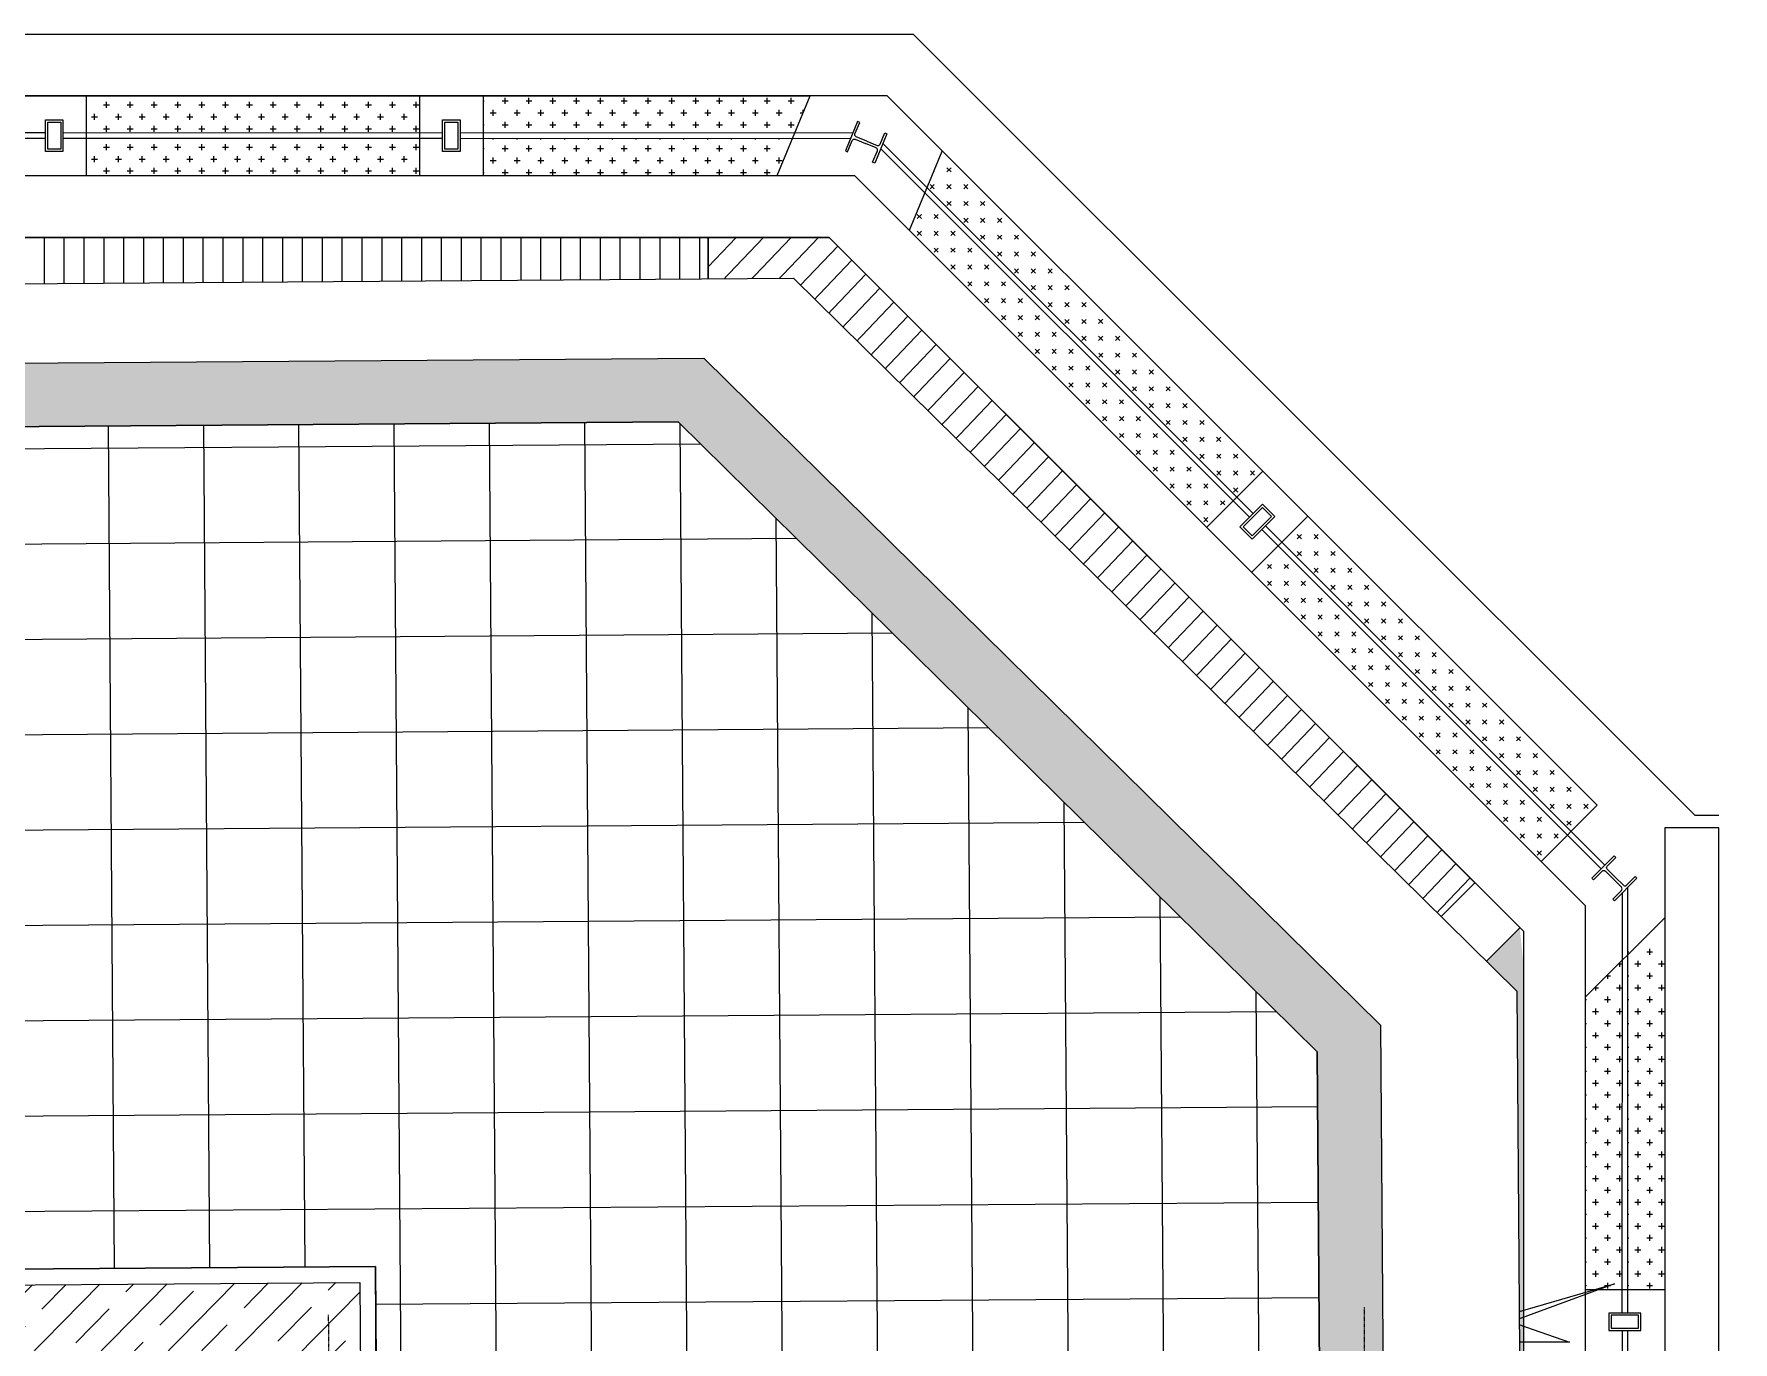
# Model space of a CAD drawing. Header units: millimetres. Extents: x 930469 to 1523124, y -120375 to 411163.
# Drawn here: x 1411739 to 1417087, y 218383 to 222498 of the extents above; entities that cross this region are included whole.
import ezdxf
from ezdxf.xclip import XClip

# ---------------------------------------------------------------- set-up
doc = ezdxf.new("R2010")
doc.units = ezdxf.units.MM
doc.set_wipeout_variables(frame=1)
doc.linetypes.add('CENTER', pattern=[3, 1.5, -0.5, 0.5, -0.5])
doc.layers.get('0').update_dxf_attribs({"color": 8, "lineweight": 0})
doc.layers.get('Defpoints').update_dxf_attribs({"color": 8, "lineweight": 0})
for name, color, linetype, lineweight in [('A-COT VACH', 8, 'Continuous', 0), ('A-HATCH', 8, 'Continuous', 0), ('A-NET MANH', 8, 'Continuous', 0), ('A-NET THAY', 8, 'Continuous', 0), ('A-TRUC', 8, 'CENTER', 0), ('A-TUONG', 8, 'Continuous', 0), ('hatch2', 8, 'Continuous', 0), ('Xref Landscape 2020 05 04$0$A1-DIM', 8, 'Continuous', 0), ('Xref Landscape 2020 05 04$0$A1-KÝ HIỆU', 8, 'Continuous', 0), ('Xref Landscape 2020 05 04$0$cay', 8, 'Continuous', 0), ('Xref Landscape 2020 05 04$0$CDC-E-Lighting', 8, 'Continuous', 0), ('Xref Landscape 2020 05 04$0$hoan thien', 8, 'Continuous', 0), ('Xref Landscape 2020 05 04$0$KT-Tuong', 8, 'Continuous', 0), ('Xref Landscape 2020 05 04$0$MANH', 8, 'Continuous', 0), ('Xref Landscape 2020 05 04$0$THAY', 8, 'Continuous', 0), ('Xref Landscape 2020 05 04$0$tree', 8, 'Continuous', 0), ('Xref Landscape 2020 05 04$0$Xref Landscape$0$THAY', 8, 'Continuous', 0), ('Xref Landscape$0$CAY-2', 8, 'Continuous', 0), ('Xref MBTHANGBONGOAINHA COTE SAN VUON$0$A-WALL', 8, 'Continuous', 0), ('Xref MBTHANGBONGOAINHA COTE SAN VUON$0$hoan thien', 8, 'Continuous', 0), ('Xref MBTHANGBONGOAINHA COTE SAN VUON$0$i_hatch', 8, 'Continuous', 0), ('Xref MBTHANGBONGOAINHA COTE SAN VUON$0$MANH', 8, 'Continuous', 0), ('Xref MBTHANGBONGOAINHA COTE SAN VUON$0$NOITHAT', 8, 'Continuous', 0), ('Xref MBTHANGBONGOAINHA COTE SAN VUON$0$NSV - Hatch', 8, 'Continuous', 0), ('Xref MBTHANGBONGOAINHA COTE SAN VUON$0$Xref Mat bang thang ngoai nha$0$COT VACH', 8, 'Continuous', 0), ('Xref MBTHANGBONGOAINHA COTE SAN VUON$0$Xref Mat bang thang ngoai nha$0$i_hatch', 8, 'Continuous', 0)]:
    doc.layers.add(name, color=color, linetype=linetype, lineweight=lineweight)
pattern_1 = [(90, (1310021.835, 208353.02), (-62.499993, 7e-10), [])]
pattern_2 = [(46.39265, (1310021.835, 208353.02), (-45.2552, 43.10704), [])]
pattern_3 = [(0, (-39650, 10900), (37.5, 37.5), [18.75, -56.25]), (90, (-39640.625, 10890.625), (-37.5, 37.5), [18.75, -56.25])]

# ---------------------------------------------------------------- blocks, each defined once
blk = doc.blocks.new('Xref MBTHANGBONGOAINHA COTE SAN VUON$0$Xref Mat bang thang ngoai nha$0$COT 200X200')
at = {"layer": 'Xref MBTHANGBONGOAINHA COTE SAN VUON$0$Xref Mat bang thang ngoai nha$0$i_hatch', "ltscale": 5}
h = blk.add_hatch(dxfattribs=at)
h.set_pattern_fill('BT-01', color=256, scale=15, angle=90, pattern_type=2)
h.set_pattern_definition([(140, (60900, 11350), (9.41282, 107.58903), [11.25, -123.75]), (85, (60900, 11350), (-112.82882, -20.8127), [9, -99]), (190.4514, (60900.78, 11358.97), (-103.41593, 86.7764), [9.56103, -105.17132]), (136.1842, (60870, 11350), (24.82785, 160.08616), [16.875, -185.625]), (186.6356, (60872.07, 11363.34), (-146.1177, 140.1994), [14.34154, -157.75695]), (81.1842, (60870, 11350), (-146.1178, 140.1993), [13.5, -148.5]), (111, (60877.5, 11365), (60.39283, 89.53606), [11.25, -123.75]), (56, (60877.5, 11365), (-108.7725, 36.4973), [9, -99]), (161.4514, (60882.53, 11372.46), (-48.37957, 126.0334), [9.56103, -105.17132]), (127.5, (60900, 11350), (-49.934078, 1.823978), [0, -97.8, 0, -100.5, 0, -99.375]), (97.5, (60900, 11350), (-59.161757, 39.46043), [0, -57.3, 0, -95.55, 0, -37.875]), (57.5, (60900, 11316.55), (3.38323, 80.073365), [0, -37.5, 0, -117, 0, -155.25]), (47.5, (60900, 11301.55), (-15.01575, 87.477925), [0, -48.75, 0, -77.7, 0, -110.25]), (135, (60900, 11350), (-45.07806, -45.07806), []), (135, (60881.625, 11350), (-45.07806, -45.07806), [])])
h.paths.add_polyline_path([(0, 0), (200, 0), (200, 200), (0, 200)])
at = {"layer": 'Xref MBTHANGBONGOAINHA COTE SAN VUON$0$Xref Mat bang thang ngoai nha$0$COT VACH', "ltscale": 200}
blk.add_lwpolyline([(0, 0), (200, 0), (200, 200), (0, 200)], close=True, dxfattribs=at)
blk = doc.blocks.new('Xref Landscape 2020 05 04$0$A$C41D95FC2')
at = {"layer": 'Xref Landscape 2020 05 04$0$cay'}
blk.add_lwpolyline([(240.8, 198.1), (0, 346.6), (283.2, 219.3), (219.5, 332.5), (318.6, 226.4), (339.9, 572.5), (361.1, 212.2), (474.4, 417.4), (389.4, 191), (778.9, 304.2), (453.2, 183.9), (637.3, 120.3), (424.9, 120.3), (460.3, 0), (361.1, 127.3), (42.5, 99), (162.9, 155.6), (92.1, 176.9), (155.8, 183.9)], dxfattribs=at)
blk = doc.blocks.new('Xref Landscape 2020 05 04$0$truc2')
at = {"xscale": 0.001000000047497451, "yscale": 0.001000000047497451, "zscale": 0.001000000047497451}
for p in [(-0.3393, -0.1254), (-0.3342, -0.4798), (-0.3393, -0.8525), (-0.3393, -1.2211), (-0.3393, -1.5898), (-0.3393, -1.9725)]:
    blk.add_blockref('Xref Landscape 2020 05 04$0$A$C41D95FC2', p, dxfattribs=at)
blk = doc.blocks.new('Xref Mat bang phong may phat dien tang 1$0$Xref Mat bang phong may phat dien tang 1$0$cot 200X200')
at = {"layer": 'A-HATCH', "ltscale": 5}
h = blk.add_hatch(dxfattribs=at)
h.set_pattern_fill('BT-01', color=256, scale=15, pattern_type=2)
h.set_pattern_definition([(50, (-96078, 4446), (107.58903, -9.41282), [11.25, -123.75]), (355, (-96078, 4446), (-20.8127, 112.82882), [9, -99]), (100.4514, (-96069.03, 4445.22), (86.77641, 103.41593), [9.56103, -105.17132]), (46.1842, (-96078, 4476), (160.08616, -24.82785), [16.875, -185.625]), (96.6356, (-96064.66, 4473.93), (140.1994, 146.11768), [14.34154, -157.75695]), (351.1842, (-96078, 4476), (140.1993, 146.1178), [13.5, -148.5]), (21, (-96063, 4468.5), (89.53606, -60.39283), [11.25, -123.75]), (326, (-96063, 4468.5), (36.4973, 108.77251), [9, -99]), (71.4514, (-96055.54, 4463.47), (126.03339, 48.37957), [9.56103, -105.17132]), (37.5, (-96078, 4446), (1.823978, 49.934078), [0, -97.8, 0, -100.5, 0, -99.375]), (7.5, (-96078, 4446), (39.46043, 59.161757), [0, -57.3, 0, -95.55, 0, -37.875]), (327.5, (-96111.45, 4446), (80.073365, -3.38323), [0, -37.5, 0, -117, 0, -155.25]), (317.5, (-96126.45, 4446), (87.477925, 15.015747), [0, -48.75, 0, -77.7, 0, -110.25]), (45, (-96078, 4446), (-45.078057, 45.078057), []), (45, (-96078, 4464.375), (-45.078057, 45.078057), [])])
h.paths.add_polyline_path([(-100, 100), (100, 100), (100, -100), (-100, -100)])
at = {"layer": 'A-COT VACH'}
blk.add_lwpolyline([(-100, 100), (100, 100), (100, -100), (-100, -100)], close=True, dxfattribs=at)
blk = doc.blocks.new('Xref Landscape$0$dai')
at = {"layer": 'Xref Landscape$0$CAY-2'}
h = blk.add_hatch(color=256, dxfattribs=at)
h.dxf.hatch_style = 1
edge = h.paths.add_edge_path()
edge.add_arc((1096208, 2683610), 233, 0, 360)
for p, q in [((1096239, 2683840), (1094980, 2687285)), ((1096208, 2683610), (1099213, 2686101)), ((1096239, 2683840), (1092577, 2685045)), ((1096208, 2683610), (1100191, 2684403)), ((1096208, 2683610), (1092383, 2682832)), ((1096208, 2683610), (1095449, 2679781)), ((1096208, 2683610), (1100109, 2683727)), ((1096208, 2683610), (1096208, 2683610)), ((1096208, 2683610), (1096208, 2683610)), ((1096176, 2683379), (1097583, 2680191))]:
    blk.add_line(p, q, dxfattribs=at)
at = {"layer": 'Xref Landscape$0$CAY-2', "flags": 128}
for points in [[(1096144, 2683142), (1096272, 2684077)], [(1096598, 2683556), (1095817, 2683663)]]:
    blk.add_lwpolyline(points, dxfattribs=at)
at = {"layer": 'Xref Landscape$0$CAY-2'}
for radius in [3109, 233]:
    blk.add_circle((1096208, 2683610), radius, dxfattribs=at)
blk = doc.blocks.new('TRUC')
at = {"layer": 'A-TRUC'}
for p, q in [((1086922.6, 99379.4), (1086922.6, 83109.1)), ((1090182.7, 99379.6), (1090182.7, 83109.4))]:
    blk.add_line(p, q, dxfattribs=at)
blk = doc.blocks.new('MAI KINH')
at = {"layer": 'A-HATCH'}
h = blk.add_hatch(dxfattribs=at)
h.set_pattern_fill('JIS_STN_1E', color=256, scale=150)
h.set_pattern_definition([(45, (78318.52, 780), (-106.066017, 106.066017), []), (45, (78424.27, 780), (-106.066017, 106.066017), [150, -75])])
h.paths.add_polyline_path([(1161153.6, 100260.2), (1159791.1, 100260.2), (1159791.1, 98660.2), (1161153.6, 98660.2)])
h.paths.add_polyline_path([(1162541.1, 100260.2), (1161203.6, 100260.2), (1161203.6, 98660.2), (1162541.1, 98660.2)])
h.paths.add_polyline_path([(1163928.6, 100260.2), (1162591.1, 100260.2), (1162591.1, 98660.2), (1163928.6, 98660.2)])
h.paths.add_polyline_path([(1165341.1, 100260.2), (1163978.6, 100260.2), (1163978.6, 98660.2), (1165341.1, 98660.2)])
at = {"layer": 'A-NET THAY'}
for p, q in [((1165391.1, 98610.2), (1165391.1, 100310.2)), ((1161153.6, 98660.2), (1161153.6, 100260.2)), ((1161203.6, 98660.2), (1161203.6, 100260.2)), ((1162541.1, 98660.2), (1162541.1, 100260.2)), ((1162591.1, 98660.2), (1162591.1, 100260.2)), ((1163928.6, 98660.2), (1163928.6, 100260.2)), ((1163978.6, 98660.2), (1163978.6, 100260.2))]:
    blk.add_line(p, q, dxfattribs=at)
for points in [[(1159741.1, 100310.2), (1165391.1, 100310.2), (1165391.1, 98610.2), (1159741.1, 98610.2)], [(1159791.1, 100260.2), (1165341.1, 100260.2), (1165341.1, 98660.2), (1159791.1, 98660.2)]]:
    blk.add_lwpolyline(points, close=True, dxfattribs=at)
blk = doc.blocks.new('tiep dan')
at = {"layer": 'A-NET MANH', "ltscale": 10}
h = blk.add_hatch(dxfattribs=at)
h.set_pattern_fill('ANSI31', color=256, scale=10)
h.set_pattern_definition([(45, (-11001.46, -53441.406), (-22.4506403, 22.4506403), [])])
h.paths.add_polyline_path([(1145070.7, 99580.2), (1144870.7, 99580.2), (1144870.7, 97780.2), (1145070.7, 97780.2)])
for p, q in [((1144860.4, 100558.4), (1145069.9, 100348.9)), ((1144874.5, 100544.3), (1145069.9, 100348.9)), ((1144869.9, 100266), (1144733.1, 100402.9)), ((1145069.9, 100348.9), (1145069.9, 99780.2)), ((1145069.9, 100348.9), (1145069.9, 99580.2)), ((1144869.9, 99780.2), (1144869.9, 100266)), ((1145069.9, 99780.2), (1144869.9, 99780.2))]:
    blk.add_line(p, q, dxfattribs=at)
for points in [[(1144849.9, 99580.2), (1144849.9, 99580.2), (1145119.9, 99580.2), (1145119.9, 100369.6), (1144895.7, 100593.8), (1144860.4, 100558.4)], [(1144874.5, 100544.3), (1144895.7, 100565.5), (1145099.9, 100361.3), (1145099.9, 99600.2), (1145070.7, 99600.2), (1145070.7, 99580.2)], [(1144849.9, 99580.2), (1144869.9, 99580.2)]]:
    blk.add_lwpolyline(points, dxfattribs=at)
for points in [[(1140279.9, 99580.2), (1144844.9, 99580.2), (1144844.9, 99780.2), (1140279.9, 99780.2)], [(1140299.9, 99654.2), (1144829.9, 99654.2), (1144829.9, 99730.2), (1140299.9, 99730.2)], [(1145069.9, 99580.2), (1144869.9, 99580.2), (1144869.9, 99580.2), (1145069.9, 99580.2)], [(1144870.7, 97780.2), (1145070.7, 97780.2), (1145070.7, 99580.2), (1144870.7, 99580.2)]]:
    blk.add_lwpolyline(points, close=True, dxfattribs=at)
at = {"layer": 'A-TUONG'}
blk.add_line((1144733.1, 100402.9), (1144874.5, 100544.3), dxfattribs=at)
at = {"layer": 'A-NET MANH', "ltscale": 10, "xscale": 0.1544102399872617, "yscale": 0.1544102399872617, "zscale": 0.1544102399872617, "rotation": 118.9339331873161}
blk.add_blockref('Xref Landscape$0$dai', (1588976.9, 151385.2), dxfattribs=at)
at = {"layer": 'A-NET MANH', "ltscale": 10}
blk.add_blockref('Xref Mat bang phong may phat dien tang 1$0$Xref Mat bang phong may phat dien tang 1$0$cot 200X200', (1144970.7, 99680.2), dxfattribs=at)
blk.add_wipeout([(1135039.9, 102630.2), (1143148.6, 102630.2), (1145409.3, 100369.6), (1145410.7, 85900.2), (1145880.6, 85900.2), (1145880.6, 71720.2), (1133700.1, 71720.2), (1133700.1, 98770.2), (1136160.3, 98770.2), (1136160.3, 99530.2), (1135039.9, 99530.2)]).dxf.layer = 'A-NET THAY'
at = {"layer": 'A-HATCH'}
h = blk.add_hatch(color=256, dxfattribs=at)
h.dxf.hatch_style = 1
h.paths.add_polyline_path([(1135024.5, 102380.2), (1142864.7, 102380.2), (1144978.9, 100266), (1144980.3, 85900.2), (1144780.3, 85900.2), (1144778.9, 100183.2), (1142781.9, 102180.2), (1135024.5, 102180.2)])
at = {"layer": 'hatch2'}
h = blk.add_hatch(dxfattribs=at)
h.set_pattern_fill('_USER', color=256, scale=300, double=1, pattern_type=0)
h.set_pattern_definition([(0, (34147.72, 1e-11), (9e-16, 300), []), (90, (34147.72, 1e-11), (-300, 2e-14), [])])
h.paths.add_polyline_path([(1144778.9, 100183.2), (1142781.9, 102180.2), (1135024.5, 102180.2), (1135024.5, 99530.2), (1141810.3, 99530.2), (1141810.3, 98770.2), (1142800.3, 98770.2), (1142800.3, 85900.2), (1144780.3, 85900.2)])
at = {"layer": 'A-HATCH'}
blk.add_lwpolyline([(1135024.5, 102380.2), (1142864.7, 102380.2), (1144978.9, 100266), (1144980.3, 85900.2), (1144780.3, 85900.2), (1144778.9, 100183.2), (1142781.9, 102180.2), (1135024.5, 102180.2)], close=True, dxfattribs=at)
at = {"layer": 'A-TUONG'}
for points in [[(1141810.3, 99530.2), (1141810.3, 99530.2), (1135039.9, 99530.2), (1135039.9, 102630.2), (1143148.6, 102630.2), (1145409.3, 100369.6), (1145410.7, 85900.2)], [(1135024.5, 102380.2), (1142864.7, 102380.2), (1144978.9, 100266), (1144980.3, 85900.2)], [(1135024.5, 102180.2), (1142781.9, 102180.2), (1144778.9, 100183.2), (1144780.3, 85900.2)]]:
    blk.add_lwpolyline(points, dxfattribs=at)
at = {"layer": 'A-NET THAY'}
ref = blk.add_blockref('MAI KINH', (-23580.9, -780), dxfattribs=at)
XClip(ref).set_block_clipping_path([(1159741.1399334327, 100310.2467943998), (1159741.1399334327, 99550.2467943998), (1165391.1418261267, 99550.2467943998), (1165391.1418261267, 100310.24891446)])
at = {"layer": 'A-TRUC'}
blk.add_blockref('TRUC', (54738, -0.3), dxfattribs=at)
blk = doc.blocks.new('Xref Landscape 2020 05 04$0$hangrao')
at = {"layer": 'Xref Landscape 2020 05 04$0$tree'}
h = blk.add_hatch(dxfattribs=at)
h.set_pattern_fill('CROSS', color=256, scale=150)
h.set_pattern_definition([(0, (-1118242.38, 460399.754), (37.5, 37.5), [18.75, -56.25]), (90, (-1118233.004, 460390.38), (-37.5, 37.5), [18.75, -56.25])])
h.paths.add_polyline_path([(63280.8, 24733.7), (62230.8, 24733.7), (62230.8, 24850), (63280.8, 24850)])
h = blk.add_hatch(dxfattribs=at)
h.set_pattern_fill('CROSS', color=256, scale=150)
h.set_pattern_definition(pattern_3)
h.paths.add_polyline_path([(64461.8, 24733.1), (64510.2, 24850), (63480.8, 24850), (63480.8, 24733.6)])
h = blk.add_hatch(dxfattribs=at)
h.set_pattern_fill('CROSS', color=256, scale=150)
h.set_pattern_definition([(0, (-1118242.38, 460267.128), (37.5, 37.5), [18.75, -56.25]), (90, (-1118233.004, 460257.753), (-37.5, 37.5), [18.75, -56.25])])
h.paths.add_polyline_path([(63280.8, 24601.1), (62230.8, 24601.1), (62230.8, 24717.4), (63280.8, 24717.4)])
h = blk.add_hatch(dxfattribs=at)
h.set_pattern_fill('CROSS', color=256, scale=150)
h.set_pattern_definition(pattern_3)
edge = h.paths.add_edge_path()
edge.add_line((63480.8, 24717.3), (64455, 24716.6))
edge.add_line((64455, 24716.6), (64406.7, 24600))
edge.add_line((64406.7, 24600), (63480.8, 24600))
edge.add_line((63480.8, 24600), (63480.9, 24717.3))
h = blk.add_hatch(dxfattribs=at)
h.set_pattern_fill('CROSS', color=256, scale=150, angle=-44.968)
h.set_pattern_definition([(315.0319903, (-381578.925, 1105665.13), (53.0330003, 0.0296102), [18.75, -56.25]), (45.0319903, (-381578.917, 1105651.873), (-0.0296102, 53.0330003), [18.75, -56.25])])
h.paths.add_polyline_path([(64877.8, 24561.6), (65853, 23587.5), (65935.2, 23669.7), (64925.5, 24676.8)])
h = blk.add_hatch(dxfattribs=at)
h.set_pattern_fill('CROSS', color=256, scale=150, angle=-44.968)
h.set_pattern_definition([(315.0319903, (-381672.654, 1105571.298), (53.0330003, 0.0296102), [18.75, -56.25]), (45.0319903, (-381672.646, 1105558.04), (-0.0296102, 53.0330003), [18.75, -56.25])])
h.paths.add_polyline_path([(64822.5, 24427.9), (65759.3, 23493.6), (65841.5, 23575.9), (64871.1, 24545.3)])
h = blk.add_hatch(dxfattribs=at)
h.set_pattern_fill('CROSS', color=256, scale=150, angle=-44.968)
h.set_pattern_definition([(315.0319903, (-380688.652, 1104775.853), (53.0330003, 0.0296102), [18.75, -56.25]), (45.0319903, (-380688.645, 1104762.594), (-0.0296102, 53.0330003), [18.75, -56.25])])
h.paths.add_polyline_path([(65994.5, 23446.1), (66905.6, 22536), (66987.8, 22618.3), (66076.7, 23528.4)])
h = blk.add_hatch(dxfattribs=at)
h.set_pattern_fill('CROSS', color=256, scale=150, angle=-44.968)
h.set_pattern_definition([(315.0319903, (-380782.38, 1104682.02), (53.0330003, 0.0296102), [18.75, -56.25]), (45.0319903, (-380782.374, 1104668.76), (-0.0296102, 53.0330003), [18.75, -56.25])])
h.paths.add_polyline_path([(65900.8, 23352.3), (66811.9, 22442.2), (66894.1, 22524.5), (65983, 23434.6)])
h = blk.add_hatch(dxfattribs=at)
h.set_pattern_fill('CROSS', color=256, scale=150, angle=-90)
h.set_pattern_definition([(270, (516449.224, 1102369.402), (37.5, -37.5), [18.75, -56.25]), (360, (516439.85, 1102360.027), (37.5, 37.5), [18.75, -56.25])])
h.paths.add_polyline_path([(67083.2, 22168.7), (67083.2, 21093.5), (67199.5, 21093.5), (67199.5, 22168.7)])
h = blk.add_hatch(dxfattribs=at)
h.set_pattern_fill('CROSS', color=256, scale=150, angle=-90)
h.set_pattern_definition([(270, (516316.598, 1102369.402), (37.5, -37.5), [18.75, -56.25]), (360, (516307.223, 1102360.027), (37.5, 37.5), [18.75, -56.25])])
h.paths.add_polyline_path([(67066.8, 22131.4), (66950.5, 22015), (66950.5, 21093.5), (67066.8, 21093.5)])
at = {"layer": 'Xref Landscape 2020 05 04$0$A1-DIM'}
for points in [[(62103.3, 24733.7), (60781, 24733.7), (60781, 24717.4), (62103.3, 24717.4)], [(63353.3, 24733.7), (62158.3, 24733.2)], [(62158.3, 24716.9), (63353.3, 24717.4)], [(64644.2, 24733), (63408.3, 24733.7)], [(63408.3, 24717.4), (64637.5, 24716.7)], [(64738.9, 24700.3), (65904.3, 23536.2), (65892.8, 23524.7), (64732.2, 24684)], [(67000.2, 22418.5), (65931.7, 23485.8), (65943.3, 23497.4), (67011.8, 22430)], [(67083.2, 22360), (67082.6, 21021), (67066.3, 21021), (67066.8, 22343.7)]]:
    blk.add_lwpolyline(points, dxfattribs=at)
blk.add_lwpolyline([(67083.2, 20966), (67083.2, 19771), (67066.8, 19771), (67066.8, 20966)], close=True, dxfattribs=at)
at = {"layer": 'Xref Landscape 2020 05 04$0$A1-KÝ HIỆU'}
blk.add_lwpolyline([(67370, -115549), (67370, 22547.7), (67200, 22547.7), (67200, -115099)], dxfattribs=at)
at = {"layer": 'Xref Landscape 2020 05 04$0$cay'}
for points in [[(60956, 24850), (64510.2, 24850)], [(60956, 24600), (64406.7, 24600)]]:
    blk.add_lwpolyline(points, dxfattribs=at)
at = {"layer": 'Xref Landscape 2020 05 04$0$KT-Tuong', "ltscale": 3}
for points in [[(62158.3, 24675), (62103.3, 24675), (62103.3, 24775), (62158.3, 24775)], [(62151.1, 24682.2), (62110.5, 24682.2), (62110.5, 24767.8), (62151.1, 24767.8)], [(63408.3, 24675), (63353.3, 24675), (63353.3, 24775), (63408.3, 24775)], [(63401.1, 24682.2), (63360.5, 24682.2), (63360.5, 24767.8), (63401.1, 24767.8)], [(65862.9, 23494.7), (65901.8, 23455.8), (65972.4, 23526.6), (65933.5, 23565.4)], [(65873, 23494.7), (65901.8, 23466), (65962.3, 23526.6), (65933.5, 23555.3)], [(67024.5, 21021), (67024.5, 20966), (67124.5, 20966), (67124.5, 21021)], [(67031.7, 21013.8), (67031.7, 20973.2), (67117.3, 20973.2), (67117.3, 21013.8)]]:
    blk.add_lwpolyline(points, close=True, dxfattribs=at)
for points in [[(64688, 24708), (64654.9, 24721.7, -0.414214), (64651.2, 24730.8), (64666, 24766.7), (64659.3, 24769.5), (64621.1, 24677.1), (64627.7, 24674.3), (64642.6, 24710.1, -0.414214), (64651.7, 24713.9), (64684.8, 24700.2)], [(64688, 24708), (64721.1, 24694.3, 0.414214), (64730.2, 24698.1), (64745.1, 24734), (64751.7, 24731.2), (64713.5, 24638.8), (64706.8, 24641.6), (64721.7, 24677.4, 0.414214), (64717.9, 24686.6), (64684.8, 24700.2)], [(67044.3, 22391.9), (67019, 22417.2, -0.414214), (67019, 22427.1), (67046.4, 22454.6), (67041.3, 22459.6), (66970.7, 22388.9), (66975.7, 22383.8), (67003.2, 22411.3, -0.414214), (67013.1, 22411.3), (67038.4, 22386)], [(67044.3, 22391.9), (67069.7, 22366.6, 0.414214), (67079.6, 22366.6), (67107, 22394.1), (67112.1, 22389), (67041.4, 22318.2), (67036.3, 22323.3), (67063.7, 22350.8, 0.414214), (67063.7, 22360.7), (67038.4, 22386)]]:
    blk.add_lwpolyline(points, format="xyb", dxfattribs=at)
at = {"layer": 'Xref Landscape 2020 05 04$0$MANH'}
for p, q in [((62230.8, 24850), (62230.8, 24600)), ((63280.8, 24850), (63280.8, 24600)), ((63480.8, 24850), (63480.8, 24600)), ((65935.2, 23669.7), (65758.6, 23492.9)), ((66076.7, 23528.4), (65900.1, 23351.5)), ((67199.5, 21093.5), (66949.5, 21093.5))]:
    blk.add_line(p, q, dxfattribs=at)
at = {"layer": 'Xref Landscape 2020 05 04$0$Xref Landscape$0$THAY'}
for p, q in [((56505, 24405), (64569.5, 24405)), ((64569.5, 24405), (66755, 22221.9)), ((67200, 22547.7), (67200, -115099)), ((66755, 22221.9), (66755, -37220.1))]:
    blk.add_line(p, q, dxfattribs=at)
for points in [[(56505, 25045), (64834.4, 25045), (67295, 22587.1), (67370, 22587.1)], [(66987.8, 22618.3), (64752, 24850), (56505, 24850)], [(64406.7, 24600), (64510.2, 24850)], [(64822.5, 24427.9), (64925.5, 24676.8)], [(56505, 24600), (64650.2, 24600), (66950, 22302.8), (66950, -37219.9)], [(66987.8, 22618.3), (66811.2, 22441.5)], [(67200, 22264.7), (66950, 22014.5)]]:
    blk.add_lwpolyline(points, dxfattribs=at)

msp = doc.modelspace()

# ---------------------------------------------------------------- hatches: boundary and pattern name
at = {"layer": 'Xref Landscape 2020 05 04$0$tree'}
h = msp.add_hatch(dxfattribs=at)
h.set_pattern_fill('ANSI31', color=256, scale=500000, angle=62.0552)
h.set_pattern_definition(pattern_1)
h.paths.add_polyline_path([(1413861.2, 221858), (1406176.8, 221858), (1406176.8, 221653), (1413861.2, 221653)])
h = msp.add_hatch(dxfattribs=at)
h.set_pattern_fill('ANSI31', color=256, scale=500000, angle=62.0552)
h.set_pattern_definition(pattern_1)
h.paths.add_polyline_path([(1413861.2, 221858), (1406176.8, 221858), (1406176.8, 221653), (1413861.2, 221653)])
h = msp.add_hatch(dxfattribs=at)
h.set_pattern_fill('ANSI31', color=256, scale=500000, angle=18.4478)
h.set_pattern_definition(pattern_2)
h.paths.add_polyline_path([(1413861.2, 221858), (1413861.2, 221653), (1415980.3, 219533.7), (1416273.9, 219827.7), (1414241.3, 221858)])
h = msp.add_hatch(dxfattribs=at)
h.set_pattern_fill('ANSI31', color=256, scale=500000, angle=18.4478)
h.set_pattern_definition(pattern_2)
h.paths.add_polyline_path([(1413861.2, 221858), (1413861.2, 221653), (1415980.3, 219533.7), (1416273.9, 219827.7), (1414241.3, 221858)])
h = msp.add_hatch(dxfattribs=at)
h.set_pattern_fill('CROSS', color=256, scale=500000, angle=197.0552)
h.set_pattern_definition([(180, (1310021.84, 208353.02), (-124.99999, -125.00002), [62.5, -187.49998]), (270, (1309990.59, 208384.27), (124.99999, -125.00002), [62.5, -187.50003])])
edge = h.paths.add_edge_path(flags=16)
edge.add_line((1416036.2, 191243), (1416036.2, 185553))
edge.add_line((1416036.2, 185553), (1414499.1, 185553))
edge.add_ellipse((1404721.8, 179978), major_axis=(5274.3, 9942.7), ratio=0.9999998, start_angle=327.63672, end_angle=332.35973)
edge.add_line((1414006.8, 186339.1), (1414006.8, 191243))
edge.add_line((1414006.8, 191243), (1416036.2, 191243))
h.paths.add_polyline_path([(1405691.8, 196323), (1405691.8, 191633), (1405377, 191633), (1405377, 196323)], flags=0)
h.paths.add_polyline_path([(1405691.8, 196323), (1405691.8, 191633), (1405377, 191633), (1405377, 196323)], flags=16)
h.paths.add_polyline_path([(1405690.8, 196322), (1405690.8, 191634), (1405377, 191634), (1405377, 196322)], flags=0)
edge = h.paths.add_edge_path()
edge.add_line((1400736.8, 168412.4), (1402110.9, 167038.3))
edge.add_line((1402110.9, 167038.3), (1402021.8, 177683))
edge.add_line((1402021.8, 177683), (1404721.8, 177683))
edge.add_ellipse((1404721.8, 179978), major_axis=(0.1, 2295), ratio=1, start_angle=180.0023, end_angle=360.0023)
edge.add_line((1404721.8, 182273), (1403121.8, 182273))
edge.add_line((1403121.8, 182273), (1403121.8, 182388))
edge.add_line((1403121.8, 182388), (1401991, 182198.9))
edge.add_line((1401991, 182198.9), (1401116, 181323.9))
edge.add_line((1401116, 181323.9), (1400736.8, 168412.4))
h.paths.add_polyline_path([(1414065.1, 161513.3), (1415143.5, 162713.3)])
edge = h.paths.add_edge_path()
edge.add_line((1413921.8, 167005.8), (1413921.8, 167038.3))
edge.add_line((1413921.8, 167038.3), (1416426.8, 167038.3))
edge.add_line((1416426.8, 167038.3), (1416426.8, 219575.1))
edge.add_line((1416426.8, 219575.1), (1416415.4, 219686.3))
edge.add_line((1416415.4, 219686.3), (1416121.8, 219392.4))
edge.add_line((1416121.8, 219392.4), (1416121.8, 218553))
edge.add_line((1416121.8, 218553), (1415851.8, 218553))
edge.add_line((1415851.8, 218553), (1415851.8, 218603))
edge.add_line((1415851.8, 218603), (1411281.8, 218603))
edge.add_line((1411281.8, 218603), (1411281.8, 217503))
edge.add_line((1411281.8, 217503), (1415723.5, 217503))
edge.add_line((1415723.5, 217503), (1415720.2, 205652.7))
edge.add_line((1415720.2, 205652.7), (1412642.1, 205653.2))
edge.add_line((1412642.1, 205653.2), (1412641.9, 203932.8))
edge.add_line((1412641.9, 203932.8), (1415892.5, 203933))
edge.add_line((1415892.5, 203933), (1415892.6, 191733))
edge.add_line((1415892.6, 191733), (1405692, 191733))
edge.add_line((1405692, 191733), (1405692.1, 203933))
edge.add_line((1405692.1, 203933), (1408942, 203933))
edge.add_line((1408942, 203933), (1408942.1, 205599.7))
edge.add_line((1408942.1, 205599.7), (1403221.8, 205603))
edge.add_ellipse((1402924.3, 205100.5), major_axis=(0.5, 584), ratio=1, start_angle=-30.5825, end_angle=120.6746)
edge.add_line((1402421.8, 204803), (1402421.8, 192103))
edge.add_ellipse((1403085.2, 191823), major_axis=(0.1, 720), ratio=1, start_angle=67.1224, end_angle=182.9277)
edge.add_line((1403121.8, 191103.9), (1403121.8, 191233))
edge.add_line((1403121.8, 191233), (1404721.8, 191233))
edge.add_ellipse((1404738.6, 180009.3), major_axis=(0.1, 11223.7), ratio=0.9999997, start_angle=240.12129, end_angle=360.08587, ccw=False)
edge.add_line((1414470.4, 174418), (1416036.8, 174418))
edge.add_line((1416036.8, 174418), (1416036.8, 172188))
edge.add_line((1416036.8, 172188), (1413806.8, 172188))
edge.add_line((1413806.8, 172188), (1413806.8, 173424.2))
edge.add_ellipse((1404781.4, 179738), major_axis=(-1, 11014.6), ratio=0.9999997, start_angle=180.20532, end_angle=235.01989, ccw=False)
edge.add_line((1404821.9, 168723.5), (1404421.8, 168723))
edge.add_line((1404421.8, 168723), (1402021.8, 168723))
edge.add_line((1402021.8, 168723), (1402078.7, 167070.8))
edge.add_line((1402078.7, 167070.8), (1413921.8, 167005.8))
h.paths.add_polyline_path([(1414021.8, 167023.3), (1416426.8, 167023.3), (1416426.8, 167107.8), (1414021.8, 167107.8)])
h.paths.add_polyline_path([(1414021.8, 166773.3), (1416426.8, 166773.3), (1416426.8, 166823.3), (1414021.8, 166823.3)])
h.paths.add_polyline_path([(1416426.8, 166301.3), (1416426.8, 166164.3), (1416426.8, 165452.7)])
at = {"layer": 'Xref MBTHANGBONGOAINHA COTE SAN VUON$0$i_hatch'}
h = msp.add_hatch(dxfattribs=at)
h.set_pattern_fill('ANSI31', color=256, scale=180000, angle=17.0552)
h.set_pattern_definition([(45.000008, (1310021.835, 208353.018), (-15.909901, 15.909905), [])])
h.paths.add_polyline_path([(1411281.8, 218603), (1411281.8, 218803)])
h.paths.add_polyline_path([(1415876.4, 219567.1), (1416071.8, 219371.6), (1416071.8, 218803), (1415871.8, 218803), (1415871.8, 219288.8), (1415735, 219425.7)])
h.paths.add_polyline_path([(1411281.8, 221403), (1411081.8, 221403), (1411081.8, 220203.4), (1411281.8, 220203.4)])
h.paths.add_polyline_path([(1413640.5, 221403), (1413640.5, 221603), (1413421.8, 221603), (1413421.8, 221403)])
h.paths.add_polyline_path([(1413840.5, 221403), (1413757.6, 221403), (1413938.9, 221221.7), (1414080.3, 221363.1), (1413840.5, 221603)])

# ---------------------------------------------------------------- linework, layer by layer
at = {"layer": 'Defpoints'}
msp.add_line((1413457.6, 221603), (1412046.8, 221603), dxfattribs=at)
for points in [[(1414080.3, 221363.1), (1413840.5, 221603), (1413421.8, 221603), (1413421.8, 221403), (1413757.6, 221403), (1413757.6, 221403), (1413938.9, 221221.7)], [(1413421.8, 221603), (1413840.5, 221603)]]:
    msp.add_lwpolyline(points, dxfattribs=at)
msp.add_lwpolyline([(1416071.8, 218603), (1415871.8, 218603), (1415871.8, 218603), (1416071.8, 218603)], close=True, dxfattribs=at)
at = {"layer": 'Xref Landscape 2020 05 04$0$hoan thien'}
for points in [[(1413861.2, 221858), (1406176.8, 221858), (1406176.8, 221653), (1413861.2, 221653)], [(1413861.2, 221858), (1413861.2, 221653), (1415980.3, 219533.7), (1416273.9, 219827.7), (1414241.3, 221858)]]:
    msp.add_lwpolyline(points, close=True, dxfattribs=at)
msp.add_lwpolyline([(1413861.2, 221653), (1413861.2, 221858)], dxfattribs=at)
at = {"layer": 'Xref Landscape 2020 05 04$0$THAY'}
for points in [[(1415980.3, 219533.7), (1416273.9, 219827.7)], [(1416121.8, 219392.4), (1416415.4, 219686.3)]]:
    msp.add_lwpolyline(points, dxfattribs=at)
at = {"layer": 'Xref MBTHANGBONGOAINHA COTE SAN VUON$0$A-WALL'}
for p, q in [((1415735, 219425.7), (1415876.4, 219567.1)), ((1415862.3, 219581.2), (1416071.8, 219371.6)), ((1415876.4, 219567.1), (1416071.8, 219371.6)), ((1415871.8, 219288.8), (1415735, 219425.7)), ((1416071.8, 219371.6), (1416071.8, 218803)), ((1416071.8, 219371.6), (1416071.8, 218603)), ((1415871.8, 218803), (1415871.8, 219288.8)), ((1416071.8, 218803), (1415871.8, 218803))]:
    msp.add_line(p, q, dxfattribs=at)
msp.add_lwpolyline([(1413421.8, 221603), (1413840.5, 221603), (1414080.3, 221363.1), (1413938.9, 221221.7), (1413757.6, 221403), (1413421.8, 221403)], close=True, dxfattribs=at)
at = {"layer": 'Xref MBTHANGBONGOAINHA COTE SAN VUON$0$hoan thien', "ltscale": 200}
for points in [[(1413421.8, 221603), (1413401.8, 221603), (1413401.8, 221653), (1413861.2, 221653), (1414129.8, 221384.3)], [(1414101.6, 221384.3), (1413852.9, 221633), (1413421.8, 221633), (1413421.8, 221603)], [(1414080.3, 221363.1), (1414101.6, 221384.3)], [(1414094.5, 221349), (1414129.8, 221384.3)], [(1415851.8, 218603), (1415851.8, 218553), (1416121.8, 218553), (1416121.8, 219392.4), (1415897.6, 219616.6), (1415862.3, 219581.2)], [(1415876.4, 219567.1), (1415897.6, 219588.3), (1416101.8, 219384.1), (1416101.8, 218573), (1415871.8, 218573), (1415871.8, 218603)], [(1415851.8, 218603), (1415871.8, 218603)]]:
    msp.add_lwpolyline(points, dxfattribs=at)
at = {"layer": 'Xref MBTHANGBONGOAINHA COTE SAN VUON$0$MANH', "ltscale": 10}
msp.add_lwpolyline([(1411281.8, 221003), (1413874.8, 221003), (1415671.8, 219206), (1415671.8, 218803)], dxfattribs=at)
at = {"layer": 'Xref MBTHANGBONGOAINHA COTE SAN VUON$0$NOITHAT', "ltscale": 10}
msp.add_line((1413874.8, 221003), (1411281.8, 218803), dxfattribs=at)
for points in [[(1411301.8, 221603), (1413401.8, 221603), (1413401.8, 221403), (1411301.8, 221403)], [(1411301.8, 221529), (1413401.8, 221529), (1413401.8, 221453), (1411301.8, 221453)], [(1413999, 221232.3), (1415756.2, 219475.1), (1415809.9, 219528.9), (1414052.8, 221286)], [(1411281.8, 218603), (1415846.8, 218603), (1415846.8, 218803), (1411281.8, 218803)], [(1411301.8, 218677), (1415831.8, 218677), (1415831.8, 218753), (1411301.8, 218753)]]:
    msp.add_lwpolyline(points, close=True, dxfattribs=at)
msp.add_lwpolyline([(1414094.5, 221349), (1415862.3, 219581.2), (1415720.8, 219439.8), (1413953.1, 221207.6), (1414094.5, 221349)], dxfattribs=at)

# ---------------------------------------------------------------- block references
at = {"xscale": 1000, "yscale": 1000, "zscale": 1000}
msp.add_blockref('Xref Landscape 2020 05 04$0$truc2', (1416274.3, 218387.4), dxfattribs=at)
at = {"layer": 'Xref MBTHANGBONGOAINHA COTE SAN VUON$0$NSV - Hatch', "rotation": 179.9999999993231}
for p in [(1413840.5, 221603), (1416071.8, 218803)]:
    msp.add_blockref('Xref MBTHANGBONGOAINHA COTE SAN VUON$0$Xref Mat bang thang ngoai nha$0$COT 200X200', p, dxfattribs=at)

# ---------------------------------------------------------------- next in the draw order: block references
at = {"layer": 'A-NET MANH', "rotation": 0.417533735315358}
msp.add_blockref('tiep dan', (271759.1, 110772.4), dxfattribs=at)

# ---------------------------------------------------------------- next in the draw order: block references
at = {"layer": 'Xref Landscape 2020 05 04$0$CDC-E-Lighting'}
msp.add_blockref('Xref Landscape 2020 05 04$0$hangrao', (1349671.8, 197453), dxfattribs=at)

doc.saveas('drawing.dxf')
